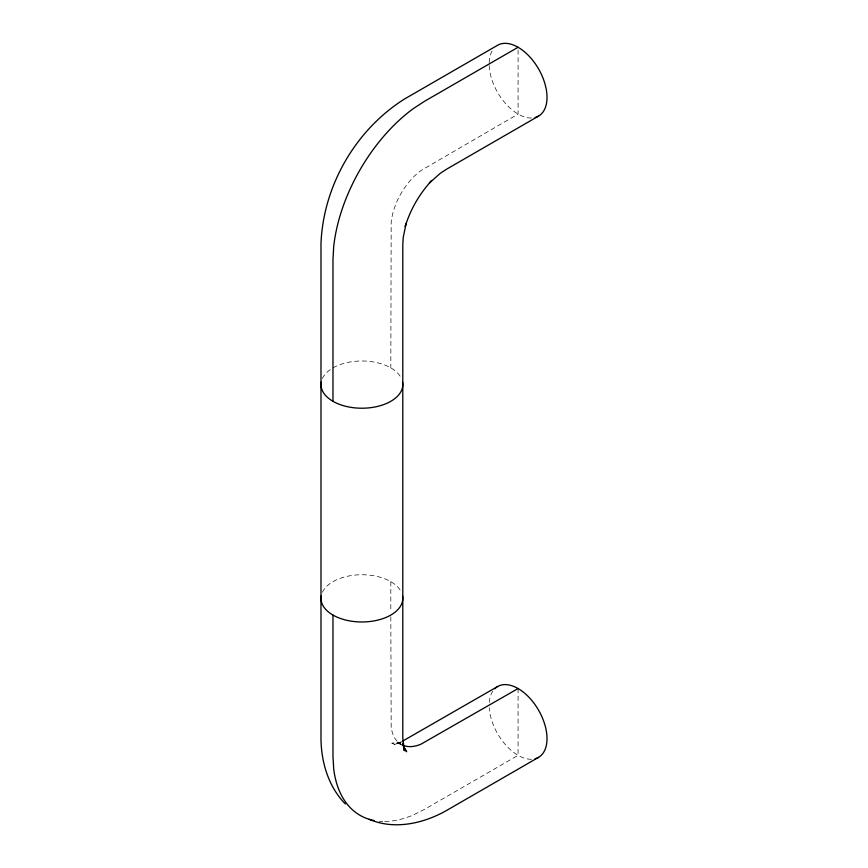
<?xml version="1.0" encoding="UTF-8"?>
<svg xmlns="http://www.w3.org/2000/svg" width="868" height="868" viewBox="0 0 868 868"><rect width="100%" height="100%" fill="white"/><g stroke="black" fill="none" stroke-linecap="round" stroke-linejoin="round"><path stroke-width="0.65" stroke-dasharray="4.34 3.25" d="M401.548 741.673L393.909 744.646L401.092 742.281L391.804 743.203L400.224 743.496L396.351 742.748L402.123 744.939M398.043 742.118L401.873 745.243M518.087 49.943L518.087 114.077L421.002 170.54A48.999 28.286 -60 0 0 391.175 222.197L390.817 367.902M518.087 688.541L518.087 755.334L424.582 809.323L413.439 814.911A130.981 75.624 -60 0 1 383.96 821.464M390.817 581.658L390.817 611.387M390.817 616.79L391.175 726.95A48.999 28.286 -60 0 0 401.027 744.332M322.386 592.247A40.904 23.62 0 0 1 361.891 574.746A40.904 23.62 0 0 1 401.407 592.247M382.755 821.453A130.981 75.624 -60 0 1 379.218 821.258M531.444 759.272A40.904 23.62 60 0 1 489.237 707.767M489.27 702.396A40.904 23.62 60 0 1 493.035 690.776M322.386 378.491A40.904 23.62 0 0 1 330.567 369.421M332.976 367.902A40.904 23.62 0 0 1 401.407 378.491M531.444 118.015A40.904 23.62 60 0 1 489.161 63.972M489.194 62.539A40.904 23.62 60 0 1 493.035 49.509"/><path stroke-width="1.3" d="M518.087 47.273L424.582 101.263L413.439 108.533A130.981 75.624 -60 0 0 333.703 246.642L332.976 259.933L332.976 401.309M538.54 116.095L446.651 169.151L440.347 173.264L429.476 182.909L431.776 180.49C419.58 193.575 410.423 209.448 405.182 226.548L406.126 223.347L403.208 237.593L402.795 245.101L402.795 737.865L404.314 750.657L402.774 743.247M497.635 686.512L402.6 741.142M518.087 688.541L421.002 744.169A48.999 28.286 -60 0 1 402.123 744.907M538.54 757.363L445.317 811.189C422.477 823.775 393.888 830.014 369.15 819.294M345.345 803.963C328.603 786.918 321.431 762.864 320.986 739.406L320.986 243.561C323.254 185.85 355.565 129.885 404.401 99.071L497.635 45.245A40.904 23.62 60 0 1 540.08 71.686A40.904 23.62 60 0 1 535.089 117.516M404.065 747.673L406.625 751.753L404.39 747.825M332.976 615.054L332.976 756.429L333.703 768.874A130.981 75.624 -60 0 0 374.075 820.531M402.578 595.893A40.904 23.62 0 0 1 361.891 621.976A40.904 23.62 0 0 1 321.214 595.893M494.684 688.801A40.904 23.62 60 0 1 538.54 710.132A40.904 23.62 60 0 1 535.089 758.773M402.578 382.137A40.904 23.62 0 0 1 361.891 408.22A40.904 23.62 0 0 1 321.214 382.137"/></g></svg>
